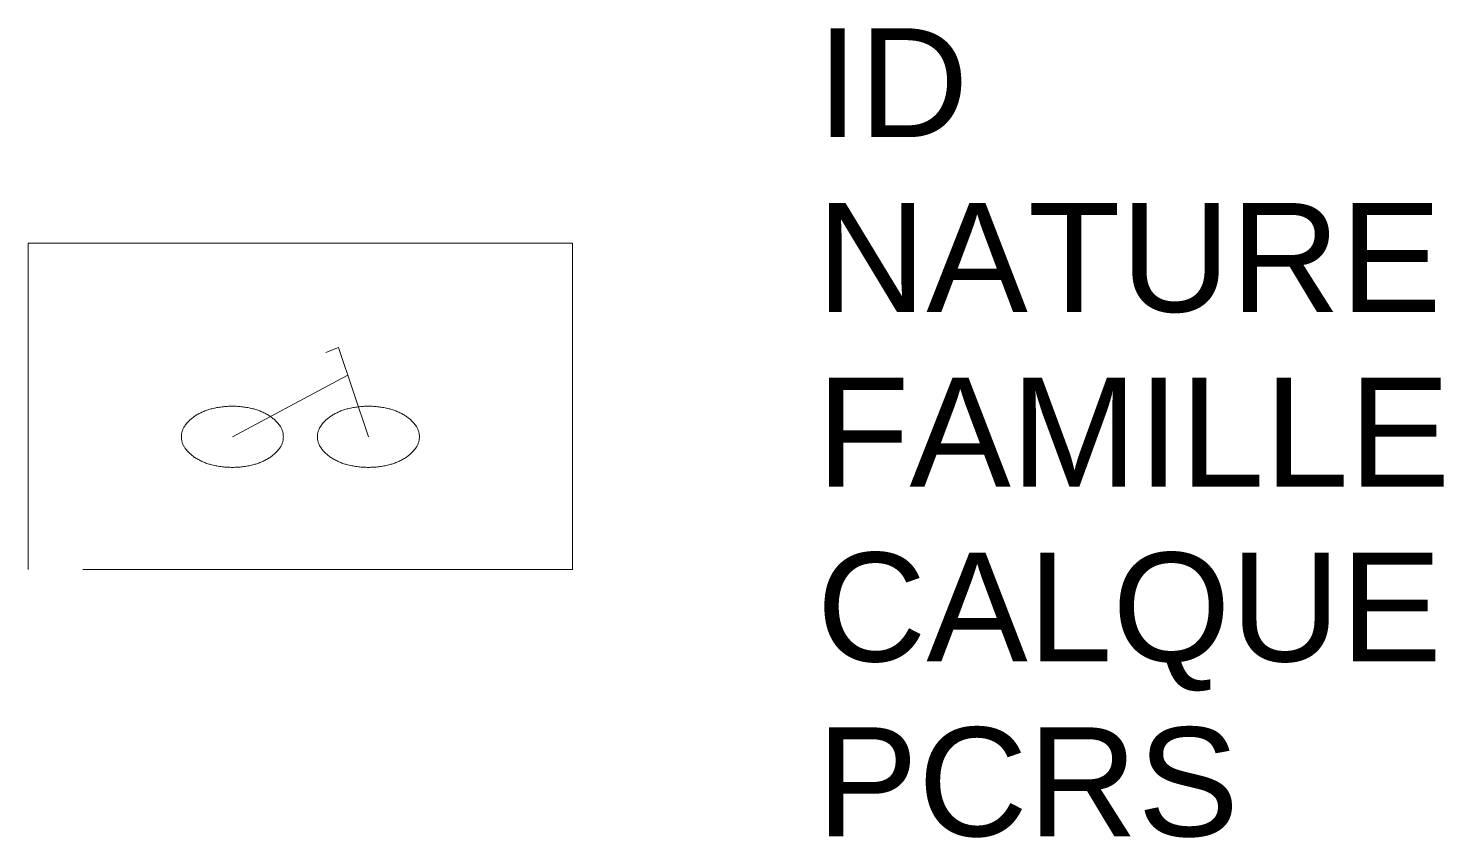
# Model space of a CAD drawing. Header units: metres. Extents: x 3121.55 to 3124.15, y 1784.07 to 1785.56.
import ezdxf

# ---------------------------------------------------------------- set-up
doc = ezdxf.new("R2010")
doc.units = ezdxf.units.M
doc.linetypes.add('Socle_Continu', pattern=[2.5, 2.5, 0])
doc.layers.add('MOBUR_SCS', color=251, linetype='Socle_Continu', lineweight=13)
doc.styles.get("Standard").update_dxf_attribs({"font": 'arial.ttf'})

msp = doc.modelspace()

# ---------------------------------------------------------------- linework, layer by layer
at = {"layer": 'MOBUR_SCS', "linetype": 'Socle_Continu'}
for p, q in [((3122.1195, 1784.9735), (3122.0961, 1784.9642)), ((3122.1742, 1784.8095), (3122.1195, 1784.9735)), ((3122.1351, 1784.922), (3121.9242, 1784.8095))]:
    msp.add_line(p, q, dxfattribs=at)
at = {"layer": 'MOBUR_SCS', "linetype": 'Socle_Continu', "flags": 128}
msp.add_lwpolyline([(3121.5492, 1785.1657), (3122.5492, 1785.1657), (3122.5492, 1784.5657), (3121.5492, 1784.5657)], close=True, dxfattribs=at)
at = {"layer": 'MOBUR_SCS', "linetype": 'Socle_Continu'}
for points in [[(3122.0179, 1784.8095, 0.152216), (3122.0118, 1784.8293, 0.106943), (3121.9905, 1784.8492, 0.074343), (3121.9618, 1784.8611, 0.060974), (3121.9242, 1784.8657, 0.060974), (3121.8867, 1784.8611, 0.074343), (3121.858, 1784.8492, 0.106943), (3121.8367, 1784.8293, 0.152216), (3121.8305, 1784.8095, 0.152216)], [(3122.2679, 1784.8095, 0.152216), (3122.2618, 1784.8293, 0.106943), (3122.2405, 1784.8492, 0.074343), (3122.2118, 1784.8611, 0.060974), (3122.1742, 1784.8657, 0.060974), (3122.1367, 1784.8611, 0.074343), (3122.108, 1784.8492, 0.106943), (3122.0867, 1784.8293, 0.152216), (3122.0805, 1784.8095, 0.152216)], [(3121.8305, 1784.8095, 0.152216), (3121.8367, 1784.7897, 0.106943), (3121.858, 1784.7697, 0.074343), (3121.8867, 1784.7579, 0.060974), (3121.9242, 1784.7533, 0.060974), (3121.9618, 1784.7579, 0.074343), (3121.9905, 1784.7697, 0.106943), (3122.0118, 1784.7897, 0.152216), (3122.0179, 1784.8095, 0.152216)], [(3122.0805, 1784.8095, 0.152216), (3122.0867, 1784.7897, 0.106943), (3122.108, 1784.7697, 0.074343), (3122.1367, 1784.7579, 0.060974), (3122.1742, 1784.7533, 0.060974), (3122.2118, 1784.7579, 0.074343), (3122.2405, 1784.7697, 0.106943), (3122.2618, 1784.7897, 0.152216), (3122.2679, 1784.8095, 0.152216)]]:
    msp.add_lwpolyline(points, format="xyb", dxfattribs=at)

# ---------------------------------------------------------------- texts
at = {"layer": 'MOBUR_SCS', "linetype": 'Socle_Continu', "flags": 9}
for tag, p, s in [('ID', (3122.9978, 1785.3605), 'NP_0928'), ('NATURE', (3122.9978, 1785.0392), 'Parc à vélos'), ('FAMILLE', (3122.9978, 1784.7179), 'Mobilier urbain'), ('CALQUE', (3122.9978, 1784.3966), 'MOBUR_SCS'), ('PCRS', (3122.9978, 1784.0753), 'HabillageSymbole')]:
    msp.add_attdef(tag, p, s, height=0.2, dxfattribs=at)

doc.saveas('drawing.dxf')
